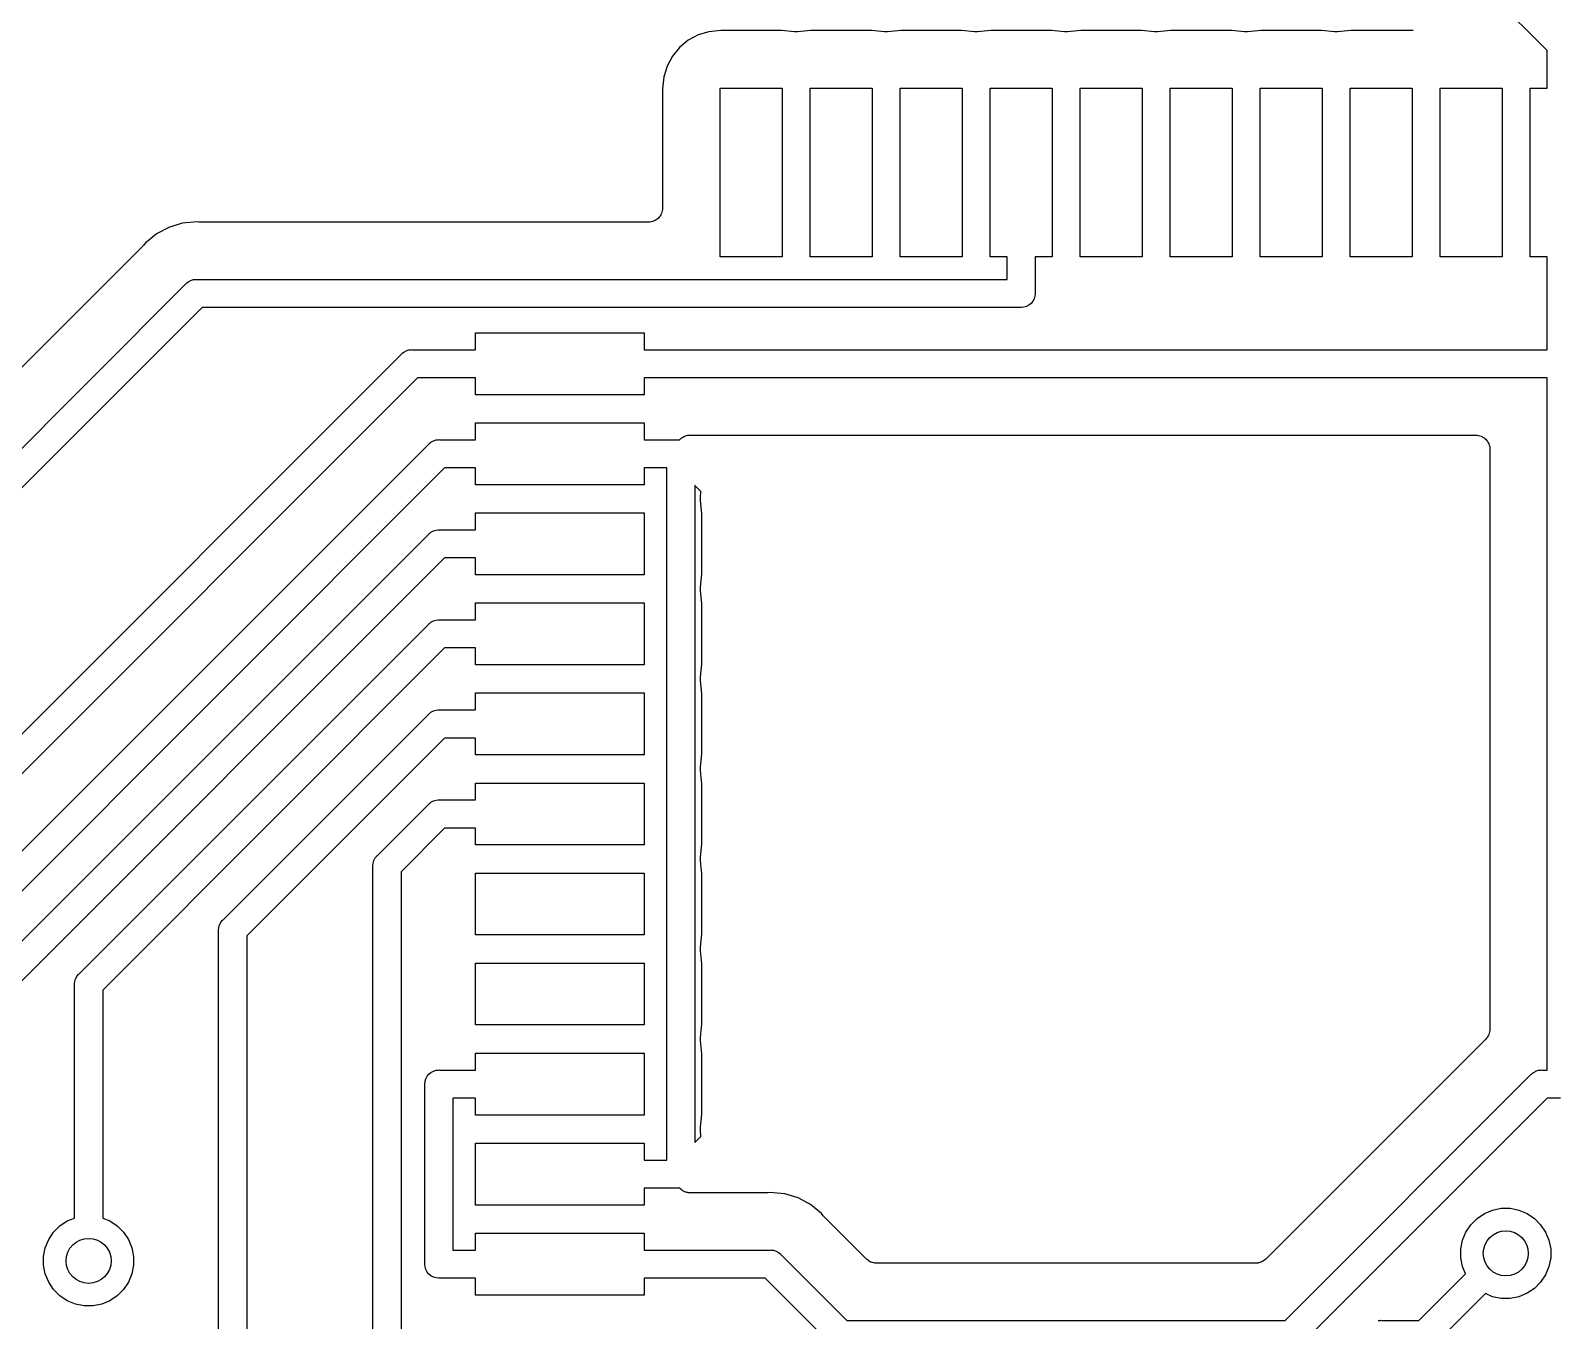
# Model space of a CAD drawing. Extents: x 123.4 to 173.6, y -130.1 to -79.9.
# Drawn here: x 135.05 to 148.58, y -109.5 to -98.04 of the extents above; entities that cross this region are included whole.
import ezdxf

# ---------------------------------------------------------------- set-up
doc = ezdxf.new("R2010")
doc.units = 0
doc.header["$MEASUREMENT"] = 0
doc.layers.add('BLACK', color=7, linetype='CONTINUOUS')

msp = doc.modelspace()

# ---------------------------------------------------------------- linework, layer by layer
at = {"layer": 'BLACK', "linetype": 'CONTINUOUS'}
for p, q in [((148.527, -98.2173), (147.344, -97.0339)), ((140.893, -98.1256), (140.816, -98.1891)), ((140.982, -98.0784), (140.893, -98.1256)), ((141.077, -98.0494), (140.982, -98.0784)), ((141.183, -98.0389), (141.077, -98.0494)), ((141.721, -98.0389), (141.183, -98.0389)), ((141.837, -98.0504), (141.721, -98.0389)), ((141.838, -98.0506), (141.837, -98.0504)), ((141.839, -98.0506), (141.838, -98.0506)), ((141.839, -98.0507), (141.839, -98.0506)), ((141.851, -98.0507), (141.839, -98.0507)), ((141.863, -98.0509), (141.851, -98.0507)), ((141.864, -98.0508), (141.863, -98.0509)), ((141.865, -98.0505), (141.864, -98.0508)), ((141.864, -98.0508), (141.864, -98.0508)), ((141.983, -98.0389), (141.865, -98.0505)), ((142.521, -98.0389), (141.983, -98.0389)), ((142.637, -98.0504), (142.521, -98.0389)), ((142.638, -98.0506), (142.637, -98.0504)), ((142.639, -98.0506), (142.638, -98.0506)), ((142.639, -98.0507), (142.639, -98.0506)), ((142.651, -98.0507), (142.639, -98.0507)), ((142.663, -98.0509), (142.651, -98.0507)), ((142.664, -98.0508), (142.663, -98.0509)), ((142.665, -98.0505), (142.664, -98.0508)), ((142.664, -98.0508), (142.664, -98.0508)), ((142.783, -98.0389), (142.665, -98.0505)), ((143.321, -98.0389), (142.783, -98.0389)), ((143.437, -98.0504), (143.321, -98.0389)), ((143.438, -98.0506), (143.437, -98.0504)), ((143.439, -98.0506), (143.438, -98.0506)), ((143.439, -98.0507), (143.439, -98.0506)), ((143.451, -98.0507), (143.439, -98.0507)), ((143.463, -98.0509), (143.451, -98.0507)), ((143.464, -98.0508), (143.463, -98.0509)), ((143.465, -98.0505), (143.464, -98.0508)), ((143.464, -98.0508), (143.464, -98.0508)), ((143.583, -98.0389), (143.465, -98.0505)), ((144.121, -98.0389), (143.583, -98.0389)), ((144.237, -98.0504), (144.121, -98.0389)), ((144.238, -98.0506), (144.237, -98.0504)), ((144.239, -98.0506), (144.238, -98.0506)), ((144.239, -98.0507), (144.239, -98.0506)), ((144.251, -98.0507), (144.239, -98.0507)), ((144.263, -98.0509), (144.251, -98.0507)), ((144.264, -98.0508), (144.263, -98.0509)), ((144.265, -98.0505), (144.264, -98.0508)), ((144.264, -98.0508), (144.264, -98.0508)), ((144.383, -98.0389), (144.265, -98.0505)), ((144.921, -98.0389), (144.383, -98.0389)), ((145.037, -98.0504), (144.921, -98.0389)), ((145.038, -98.0506), (145.037, -98.0504)), ((145.039, -98.0506), (145.038, -98.0506)), ((145.039, -98.0507), (145.039, -98.0506)), ((145.051, -98.0507), (145.039, -98.0507)), ((145.063, -98.0509), (145.051, -98.0507)), ((145.064, -98.0508), (145.063, -98.0509)), ((145.065, -98.0505), (145.064, -98.0508)), ((145.064, -98.0508), (145.064, -98.0508)), ((145.183, -98.0389), (145.065, -98.0505)), ((145.721, -98.0389), (145.183, -98.0389)), ((145.837, -98.0504), (145.721, -98.0389)), ((145.838, -98.0506), (145.837, -98.0504)), ((145.839, -98.0506), (145.838, -98.0506)), ((145.839, -98.0507), (145.839, -98.0506)), ((145.851, -98.0507), (145.839, -98.0507)), ((145.863, -98.0509), (145.851, -98.0507)), ((145.864, -98.0508), (145.863, -98.0509)), ((145.865, -98.0505), (145.864, -98.0508)), ((145.864, -98.0508), (145.864, -98.0508)), ((145.983, -98.0389), (145.865, -98.0505)), ((146.521, -98.0389), (145.983, -98.0389)), ((146.637, -98.0504), (146.521, -98.0389)), ((146.638, -98.0506), (146.637, -98.0504)), ((146.639, -98.0506), (146.638, -98.0506)), ((146.639, -98.0507), (146.639, -98.0506)), ((146.651, -98.0507), (146.639, -98.0507)), ((146.663, -98.0509), (146.651, -98.0507)), ((146.664, -98.0508), (146.663, -98.0509)), ((146.665, -98.0505), (146.664, -98.0508)), ((146.664, -98.0508), (146.664, -98.0508)), ((146.783, -98.0389), (146.665, -98.0505)), ((147.324, -98.0389), (146.783, -98.0389)), ((147.336, -98.0377), (147.324, -98.0389)), ((140.753, -98.2664), (140.705, -98.3547)), ((140.816, -98.1891), (140.753, -98.2664)), ((148.527, -98.55), (148.527, -98.2173)), ((140.705, -98.3547), (140.676, -98.4504)), ((140.676, -98.4504), (140.666, -98.5562)), ((141.177, -100.05), (141.177, -98.55)), ((141.177, -98.55), (141.727, -98.55)), ((141.727, -98.55), (141.727, -100.05)), ((141.977, -100.05), (141.977, -98.55)), ((141.977, -98.55), (142.527, -98.55)), ((142.527, -98.55), (142.527, -100.05)), ((142.777, -100.05), (142.777, -98.55)), ((142.777, -98.55), (143.327, -98.55)), ((143.327, -98.55), (143.327, -100.05)), ((143.577, -100.05), (143.577, -98.55)), ((143.577, -98.55), (144.127, -98.55)), ((144.127, -98.55), (144.127, -100.05)), ((144.377, -100.05), (144.377, -98.55)), ((144.377, -98.55), (144.927, -98.55)), ((144.927, -98.55), (144.927, -100.05)), ((145.177, -100.05), (145.177, -98.55)), ((145.177, -98.55), (145.727, -98.55)), ((145.727, -98.55), (145.727, -100.05)), ((145.977, -100.05), (145.977, -98.55)), ((145.977, -98.55), (146.527, -98.55)), ((146.527, -98.55), (146.527, -100.05)), ((146.777, -100.05), (146.777, -98.55)), ((146.777, -98.55), (147.327, -98.55)), ((147.327, -98.55), (147.327, -100.05)), ((147.577, -100.05), (147.577, -98.55)), ((147.577, -98.55), (148.127, -98.55)), ((148.127, -98.55), (148.127, -100.05)), ((148.377, -100.05), (148.377, -98.55)), ((148.377, -98.55), (148.527, -98.55)), ((140.666, -98.5562), (140.666, -99.6153)), ((140.665, -99.629), (140.663, -99.6408)), ((140.666, -99.6171), (140.665, -99.629)), ((140.666, -99.6153), (140.666, -99.6162)), ((140.666, -99.6162), (140.666, -99.6162)), ((140.666, -99.6162), (140.666, -99.6162)), ((140.666, -99.6162), (140.666, -99.6171)), ((136.396, -99.7515), (136.277, -99.7877)), ((136.495, -99.7417), (136.396, -99.7515)), ((136.52, -99.7392), (136.495, -99.7417)), ((136.495, -99.7417), (136.495, -99.7417)), ((136.545, -99.7417), (136.52, -99.7392)), ((136.55, -99.7417), (136.545, -99.7417)), ((136.556, -99.7423), (136.55, -99.7417)), ((136.557, -99.7423), (136.556, -99.7423)), ((140.539, -99.7423), (136.557, -99.7423)), ((140.551, -99.7411), (140.539, -99.7423)), ((140.563, -99.74), (140.551, -99.7411)), ((140.564, -99.7399), (140.563, -99.7399)), ((140.563, -99.7399), (140.563, -99.74)), ((140.575, -99.7364), (140.564, -99.7399)), ((140.587, -99.7331), (140.575, -99.7364)), ((140.598, -99.7271), (140.587, -99.7327)), ((140.587, -99.7327), (140.587, -99.7328)), ((140.587, -99.7328), (140.587, -99.7331)), ((140.608, -99.7216), (140.598, -99.7271)), ((140.609, -99.7213), (140.608, -99.7216)), ((140.618, -99.7135), (140.609, -99.7211)), ((140.609, -99.7211), (140.609, -99.7213)), ((140.628, -99.706), (140.618, -99.7135)), ((140.636, -99.6962), (140.628, -99.7054)), ((140.628, -99.7054), (140.628, -99.7057)), ((140.628, -99.7057), (140.628, -99.706)), ((140.644, -99.6871), (140.636, -99.6962)), ((140.65, -99.6758), (140.644, -99.6863)), ((140.644, -99.6863), (140.644, -99.6867)), ((140.644, -99.6867), (140.644, -99.6871)), ((140.656, -99.6653), (140.65, -99.6758)), ((140.66, -99.6531), (140.656, -99.6645)), ((140.656, -99.6645), (140.656, -99.6649)), ((140.656, -99.6649), (140.656, -99.6653)), ((140.663, -99.6417), (140.66, -99.6531)), ((140.663, -99.6408), (140.663, -99.6413)), ((140.663, -99.6413), (140.663, -99.6417)), ((136.167, -99.8464), (136.093, -99.9071)), ((136.277, -99.7877), (136.167, -99.8464)), ((136.046, -99.9541), (134.696, -101.304)), ((136.049, -99.95), (136.046, -99.9541)), ((136.053, -99.9462), (136.049, -99.95)), ((136.054, -99.9449), (136.053, -99.9462)), ((136.07, -99.9255), (136.054, -99.9449)), ((136.093, -99.9071), (136.07, -99.9255)), ((141.727, -100.05), (141.177, -100.05)), ((142.527, -100.05), (141.977, -100.05)), ((143.327, -100.05), (142.777, -100.05)), ((143.727, -100.05), (143.577, -100.05)), ((143.727, -100.25), (143.727, -100.05)), ((144.127, -100.05), (143.977, -100.05)), ((143.977, -100.05), (143.977, -100.369)), ((144.927, -100.05), (144.377, -100.05)), ((145.727, -100.05), (145.177, -100.05)), ((146.527, -100.05), (145.977, -100.05)), ((147.327, -100.05), (146.777, -100.05)), ((148.127, -100.05), (147.577, -100.05)), ((148.527, -100.05), (148.377, -100.05)), ((148.527, -100.369), (148.527, -100.05)), ((134.384, -102.335), (136.427, -100.291)), ((136.427, -100.291), (136.431, -100.286)), ((136.431, -100.286), (136.437, -100.282)), ((136.437, -100.282), (136.45, -100.271)), ((136.45, -100.271), (136.472, -100.259)), ((136.472, -100.259), (136.477, -100.258)), ((136.477, -100.258), (136.495, -100.252)), ((136.495, -100.252), (136.514, -100.25)), ((136.514, -100.25), (136.514, -100.25)), ((136.514, -100.25), (136.52, -100.25)), ((136.52, -100.25), (136.526, -100.25)), ((136.526, -100.25), (143.727, -100.25)), ((143.956, -100.445), (143.941, -100.464)), ((143.968, -100.423), (143.956, -100.445)), ((143.975, -100.4), (143.968, -100.423)), ((143.977, -100.381), (143.975, -100.4)), ((143.977, -100.369), (143.978, -100.375)), ((143.978, -100.375), (143.977, -100.381)), ((148.527, -100.875), (148.527, -100.369)), ((136.572, -100.5), (134.528, -102.544)), ((143.846, -100.5), (136.572, -100.5)), ((143.852, -100.501), (143.846, -100.5)), ((143.877, -100.498), (143.852, -100.501)), ((143.9, -100.491), (143.877, -100.498)), ((143.922, -100.48), (143.9, -100.491)), ((143.941, -100.464), (143.922, -100.48)), ((139.002, -100.875), (139.002, -100.725)), ((139.002, -100.725), (140.502, -100.725)), ((140.502, -100.725), (140.502, -100.875)), ((134.384, -104.875), (138.343, -100.916)), ((138.343, -100.916), (138.346, -100.911)), ((138.346, -100.911), (138.351, -100.907)), ((138.351, -100.907), (138.366, -100.896)), ((138.351, -100.907), (138.351, -100.907)), ((138.366, -100.896), (138.387, -100.884)), ((138.366, -100.896), (138.366, -100.896)), ((138.366, -100.896), (138.366, -100.896)), ((138.387, -100.884), (138.411, -100.877)), ((138.411, -100.877), (138.429, -100.875)), ((138.429, -100.875), (138.435, -100.874)), ((138.429, -100.875), (138.429, -100.875)), ((138.435, -100.874), (138.441, -100.875)), ((138.441, -100.875), (139.002, -100.875)), ((140.502, -100.875), (148.527, -100.875)), ((138.487, -101.125), (134.528, -105.084)), ((139.002, -101.125), (138.487, -101.125)), ((139.002, -101.275), (139.002, -101.125)), ((148.527, -101.125), (140.502, -101.125)), ((140.502, -101.125), (140.502, -101.275)), ((148.527, -107.275), (148.527, -101.125)), ((140.502, -101.275), (139.002, -101.275)), ((139.002, -101.675), (139.002, -101.525)), ((139.002, -101.525), (140.502, -101.525)), ((140.502, -101.525), (140.502, -101.675)), ((140.815, -101.675), (140.831, -101.662)), ((140.831, -101.662), (140.833, -101.661)), ((140.833, -101.661), (140.837, -101.658)), ((140.837, -101.658), (140.842, -101.654)), ((140.842, -101.654), (140.848, -101.651)), ((140.848, -101.651), (140.854, -101.647)), ((140.854, -101.647), (140.859, -101.645)), ((140.859, -101.645), (140.864, -101.643)), ((140.864, -101.643), (140.87, -101.641)), ((140.87, -101.641), (140.877, -101.638)), ((140.877, -101.638), (140.882, -101.637)), ((140.882, -101.637), (140.887, -101.635)), ((140.887, -101.635), (140.894, -101.635)), ((140.894, -101.635), (140.901, -101.633)), ((140.901, -101.633), (140.906, -101.634)), ((140.906, -101.634), (140.912, -101.633)), ((140.912, -101.633), (147.892, -101.633)), ((147.892, -101.633), (147.893, -101.633)), ((147.893, -101.633), (147.893, -101.633)), ((147.893, -101.633), (147.893, -101.633)), ((147.893, -101.633), (147.894, -101.633)), ((147.894, -101.633), (147.906, -101.634)), ((147.906, -101.634), (147.918, -101.636)), ((147.918, -101.636), (147.918, -101.636)), ((147.918, -101.636), (147.918, -101.636)), ((147.918, -101.636), (147.93, -101.639)), ((147.93, -101.639), (147.941, -101.643)), ((147.941, -101.643), (147.942, -101.643)), ((147.942, -101.643), (147.942, -101.643)), ((147.942, -101.643), (147.952, -101.649)), ((147.952, -101.649), (147.963, -101.655)), ((147.963, -101.655), (147.963, -101.655)), ((147.963, -101.655), (147.964, -101.655)), ((147.964, -101.655), (147.973, -101.663)), ((147.973, -101.663), (147.982, -101.671)), ((134.06, -106.24), (138.584, -101.716)), ((138.584, -101.716), (138.588, -101.711)), ((138.588, -101.711), (138.607, -101.696)), ((138.607, -101.696), (138.629, -101.684)), ((138.629, -101.684), (138.652, -101.677)), ((138.652, -101.677), (138.671, -101.675)), ((138.671, -101.675), (138.677, -101.674)), ((138.671, -101.675), (138.671, -101.675)), ((138.677, -101.674), (138.683, -101.675)), ((138.683, -101.675), (139.002, -101.675)), ((140.502, -101.675), (140.815, -101.675)), ((147.982, -101.671), (147.982, -101.671)), ((147.982, -101.671), (147.983, -101.671)), ((147.983, -101.671), (147.99, -101.68)), ((147.99, -101.68), (147.998, -101.69)), ((147.998, -101.69), (147.998, -101.69)), ((147.998, -101.69), (147.998, -101.69)), ((147.998, -101.69), (148.004, -101.701)), ((148.004, -101.701), (148.009, -101.712)), ((148.009, -101.712), (148.01, -101.712)), ((148.01, -101.712), (148.01, -101.712)), ((148.01, -101.712), (148.013, -101.724)), ((148.013, -101.724), (148.017, -101.735)), ((148.017, -101.735), (148.017, -101.736)), ((148.017, -101.736), (148.017, -101.736)), ((148.017, -101.736), (148.018, -101.748)), ((148.018, -101.748), (148.019, -101.76)), ((148.019, -101.76), (148.019, -106.91)), ((138.728, -101.925), (134.205, -106.449)), ((139.002, -101.925), (138.728, -101.925)), ((139.002, -102.075), (139.002, -101.925)), ((140.702, -101.925), (140.502, -101.925)), ((140.502, -101.925), (140.502, -102.075)), ((140.702, -108.075), (140.702, -101.925)), ((140.502, -102.075), (139.002, -102.075)), ((140.954, -102.082), (140.952, -102.08)), ((140.952, -102.08), (140.952, -107.92)), ((140.955, -102.083), (140.954, -102.082)), ((141.006, -102.134), (140.955, -102.083)), ((141.001, -102.189), (141.006, -102.134)), ((141.001, -102.199), (141.001, -102.189)), ((141.001, -102.21), (141.001, -102.199)), ((139.002, -102.475), (139.002, -102.325)), ((139.002, -102.325), (140.502, -102.325)), ((140.502, -102.325), (140.502, -102.875)), ((141.001, -102.212), (141.001, -102.21)), ((141.001, -102.213), (141.001, -102.212)), ((141.002, -102.215), (141.001, -102.213)), ((141.013, -102.331), (141.002, -102.215)), ((141.013, -102.869), (141.013, -102.331)), ((138.629, -102.484), (138.652, -102.477)), ((138.652, -102.477), (138.671, -102.475)), ((138.671, -102.475), (138.677, -102.474)), ((138.671, -102.475), (138.671, -102.475)), ((138.677, -102.474), (138.683, -102.475)), ((138.683, -102.475), (139.002, -102.475)), ((134.649, -106.451), (138.584, -102.516)), ((138.584, -102.516), (138.588, -102.511)), ((138.588, -102.511), (138.593, -102.507)), ((138.593, -102.507), (138.607, -102.496)), ((138.593, -102.507), (138.593, -102.507)), ((138.607, -102.496), (138.629, -102.484)), ((138.607, -102.496), (138.607, -102.496)), ((138.607, -102.496), (138.607, -102.496)), ((138.728, -102.725), (134.858, -106.596)), ((139.002, -102.725), (138.728, -102.725)), ((139.002, -102.875), (139.002, -102.725)), ((140.502, -102.875), (139.002, -102.875)), ((141.002, -102.985), (141.013, -102.869)), ((141.001, -102.986), (141.002, -102.985)), ((141.001, -102.987), (141.001, -102.986)), ((141.001, -102.999), (141.001, -102.987)), ((141.001, -102.987), (141.001, -102.987)), ((141.001, -103.011), (141.001, -102.999)), ((141.001, -103.012), (141.001, -103.011)), ((141.001, -103.013), (141.001, -103.012)), ((141.001, -103.012), (141.001, -103.012)), ((141.013, -103.131), (141.001, -103.013)), ((139.002, -103.275), (139.002, -103.125)), ((139.002, -103.125), (140.502, -103.125)), ((140.502, -103.125), (140.502, -103.675)), ((141.013, -103.669), (141.013, -103.131)), ((138.607, -103.296), (138.629, -103.284)), ((138.629, -103.284), (138.652, -103.277)), ((138.652, -103.277), (138.671, -103.275)), ((138.671, -103.275), (138.677, -103.274)), ((138.671, -103.275), (138.671, -103.275)), ((138.677, -103.274), (138.683, -103.275)), ((138.683, -103.275), (139.002, -103.275)), ((135.479, -106.42), (138.584, -103.316)), ((138.584, -103.316), (138.588, -103.311)), ((138.588, -103.311), (138.593, -103.307)), ((138.593, -103.307), (138.607, -103.296)), ((138.728, -103.525), (135.689, -106.565)), ((139.002, -103.525), (138.728, -103.525)), ((139.002, -103.675), (139.002, -103.525)), ((140.502, -103.675), (139.002, -103.675)), ((141.002, -103.785), (141.013, -103.669)), ((141.001, -103.786), (141.002, -103.785)), ((141.001, -103.787), (141.001, -103.786)), ((141.001, -103.799), (141.001, -103.787)), ((141.001, -103.787), (141.001, -103.787)), ((141.001, -103.811), (141.001, -103.799)), ((141.001, -103.812), (141.001, -103.811)), ((141.001, -103.813), (141.001, -103.812)), ((141.001, -103.812), (141.001, -103.812)), ((141.013, -103.931), (141.001, -103.813)), ((139.002, -104.075), (139.002, -103.925)), ((139.002, -103.925), (140.502, -103.925)), ((140.502, -103.925), (140.502, -104.475)), ((141.013, -104.469), (141.013, -103.931)), ((138.594, -104.106), (138.607, -104.096)), ((138.607, -104.096), (138.629, -104.084)), ((138.629, -104.084), (138.652, -104.077)), ((138.652, -104.077), (138.671, -104.075)), ((138.671, -104.075), (138.677, -104.074)), ((138.671, -104.075), (138.671, -104.075)), ((138.677, -104.074), (138.683, -104.075)), ((138.683, -104.075), (139.002, -104.075)), ((136.76, -105.94), (138.584, -104.116)), ((138.584, -104.116), (138.588, -104.111)), ((138.588, -104.111), (138.594, -104.106)), ((138.728, -104.325), (136.969, -106.084)), ((139.002, -104.325), (138.728, -104.325)), ((139.002, -104.475), (139.002, -104.325)), ((140.502, -104.475), (139.002, -104.475)), ((141.002, -104.585), (141.013, -104.469)), ((141.001, -104.586), (141.002, -104.585)), ((141.001, -104.587), (141.001, -104.586)), ((141.001, -104.599), (141.001, -104.587)), ((141.001, -104.587), (141.001, -104.587)), ((141.001, -104.611), (141.001, -104.599)), ((141.001, -104.612), (141.001, -104.611)), ((141.001, -104.613), (141.001, -104.612)), ((141.001, -104.612), (141.001, -104.612)), ((141.013, -104.731), (141.001, -104.613)), ((139.002, -104.875), (139.002, -104.725)), ((139.002, -104.725), (140.502, -104.725)), ((140.502, -104.725), (140.502, -105.275)), ((141.013, -105.269), (141.013, -104.731)), ((138.584, -104.916), (138.588, -104.911)), ((138.588, -104.911), (138.599, -104.902)), ((138.599, -104.902), (138.607, -104.896)), ((138.607, -104.896), (138.629, -104.884)), ((138.629, -104.884), (138.652, -104.877)), ((138.652, -104.877), (138.671, -104.875)), ((138.671, -104.875), (138.677, -104.874)), ((138.671, -104.875), (138.671, -104.875)), ((138.677, -104.874), (138.683, -104.875)), ((138.683, -104.875), (139.002, -104.875)), ((138.132, -105.368), (138.584, -104.916)), ((138.728, -105.125), (138.341, -105.513)), ((139.002, -105.125), (138.728, -105.125)), ((139.002, -105.275), (139.002, -105.125)), ((140.502, -105.275), (139.002, -105.275)), ((141.002, -105.385), (141.013, -105.269)), ((138.09, -105.461), (138.092, -105.437)), ((138.092, -105.437), (138.1, -105.413)), ((138.1, -105.413), (138.111, -105.391)), ((138.111, -105.391), (138.123, -105.377)), ((138.123, -105.377), (138.127, -105.372)), ((138.123, -105.377), (138.123, -105.377)), ((138.127, -105.372), (138.132, -105.368)), ((141.001, -105.386), (141.002, -105.385)), ((141.001, -105.387), (141.001, -105.386)), ((141.001, -105.399), (141.001, -105.387)), ((141.001, -105.387), (141.001, -105.387)), ((141.001, -105.411), (141.001, -105.399)), ((141.001, -105.412), (141.001, -105.411)), ((141.001, -105.413), (141.001, -105.412)), ((141.001, -105.412), (141.001, -105.412)), ((141.013, -105.531), (141.001, -105.413)), ((138.091, -105.467), (138.09, -105.461)), ((138.091, -112.693), (138.091, -105.467)), ((138.341, -105.513), (138.341, -112.738)), ((139.002, -106.075), (139.002, -105.525)), ((139.002, -105.525), (140.502, -105.525)), ((140.502, -105.525), (140.502, -106.075)), ((141.013, -106.069), (141.013, -105.531)), ((136.721, -106.008), (136.728, -105.984)), ((136.728, -105.984), (136.74, -105.963)), ((136.74, -105.963), (136.752, -105.948)), ((136.752, -105.948), (136.755, -105.944)), ((136.752, -105.948), (136.752, -105.948)), ((136.755, -105.944), (136.76, -105.94)), ((136.719, -106.032), (136.721, -106.008)), ((136.719, -106.039), (136.719, -106.032)), ((136.719, -111.524), (136.719, -106.039)), ((136.969, -106.084), (136.969, -111.57)), ((140.502, -106.075), (139.002, -106.075)), ((141.002, -106.185), (141.013, -106.069)), ((141.001, -106.186), (141.002, -106.185)), ((141.001, -106.187), (141.001, -106.186)), ((141.001, -106.199), (141.001, -106.187)), ((141.001, -106.187), (141.001, -106.187)), ((141.001, -106.211), (141.001, -106.199)), ((141.001, -106.212), (141.001, -106.211)), ((141.001, -106.213), (141.001, -106.212)), ((141.001, -106.212), (141.001, -106.212)), ((141.013, -106.331), (141.001, -106.213)), ((139.002, -106.875), (139.002, -106.325)), ((139.002, -106.325), (140.502, -106.325)), ((140.502, -106.325), (140.502, -106.875)), ((141.013, -106.869), (141.013, -106.331)), ((135.438, -106.513), (135.439, -106.507)), ((135.439, -106.519), (135.438, -106.513)), ((135.439, -106.507), (135.44, -106.489)), ((135.439, -106.507), (135.439, -106.507)), ((135.439, -108.59), (135.439, -106.519)), ((135.44, -106.489), (135.447, -106.465)), ((135.447, -106.465), (135.459, -106.443)), ((135.459, -106.443), (135.475, -106.424)), ((135.475, -106.424), (135.479, -106.42)), ((135.689, -106.565), (135.689, -108.59)), ((140.502, -106.875), (139.002, -106.875)), ((141.002, -106.985), (141.013, -106.869)), ((148.016, -106.936), (148.013, -106.947)), ((148.018, -106.923), (148.016, -106.935)), ((148.016, -106.935), (148.016, -106.936)), ((148.016, -106.936), (148.016, -106.936)), ((148.019, -106.912), (148.018, -106.923)), ((148.019, -106.91), (148.019, -106.91)), ((148.019, -106.91), (148.019, -106.91)), ((148.019, -106.91), (148.019, -106.91)), ((148.019, -106.91), (148.019, -106.912)), ((141.001, -106.986), (141.002, -106.985)), ((141.001, -106.987), (141.001, -106.986)), ((141.001, -106.999), (141.001, -106.987)), ((141.001, -106.987), (141.001, -106.987)), ((141.001, -107.011), (141.001, -106.999)), ((141.001, -107.012), (141.001, -107.011)), ((141.001, -107.013), (141.001, -107.012)), ((141.001, -107.012), (141.001, -107.012)), ((141.013, -107.131), (141.001, -107.013)), ((147.982, -107), (146.027, -108.955)), ((147.989, -106.991), (147.982, -107)), ((147.997, -106.982), (147.989, -106.991)), ((147.998, -106.981), (147.997, -106.981)), ((147.997, -106.981), (147.997, -106.982)), ((148.003, -106.97), (147.998, -106.981)), ((148.009, -106.96), (148.003, -106.97)), ((148.013, -106.947), (148.009, -106.959)), ((148.009, -106.959), (148.009, -106.959)), ((148.009, -106.959), (148.009, -106.96)), ((139.002, -107.275), (139.002, -107.125)), ((139.002, -107.125), (140.502, -107.125)), ((140.502, -107.125), (140.502, -107.675)), ((141.013, -107.669), (141.013, -107.131)), ((138.554, -107.375), (138.561, -107.352)), ((138.561, -107.352), (138.572, -107.33)), ((138.572, -107.33), (138.588, -107.311)), ((138.588, -107.311), (138.607, -107.296)), ((138.607, -107.296), (138.629, -107.284)), ((138.629, -107.284), (138.652, -107.277)), ((138.652, -107.277), (138.671, -107.275)), ((138.671, -107.275), (138.677, -107.274)), ((138.671, -107.275), (138.671, -107.275)), ((138.677, -107.274), (138.683, -107.275)), ((138.683, -107.275), (139.002, -107.275)), ((146.2, -109.5), (148.384, -107.316)), ((148.384, -107.316), (148.388, -107.311)), ((148.388, -107.311), (148.397, -107.304)), ((148.397, -107.304), (148.407, -107.296)), ((148.407, -107.296), (148.429, -107.284)), ((148.429, -107.284), (148.431, -107.283)), ((148.431, -107.283), (148.452, -107.277)), ((148.452, -107.277), (148.471, -107.275)), ((148.471, -107.275), (148.477, -107.274)), ((148.471, -107.275), (148.471, -107.275)), ((148.477, -107.274), (148.483, -107.275)), ((148.483, -107.275), (148.527, -107.275)), ((138.551, -107.4), (138.554, -107.375)), ((138.552, -107.406), (138.551, -107.4)), ((138.552, -108.994), (138.552, -107.406)), ((139.002, -107.525), (138.802, -107.525)), ((138.802, -107.525), (138.802, -108.875)), ((139.002, -107.675), (139.002, -107.525)), ((148.528, -107.525), (146.377, -109.676)), ((148.646, -107.525), (148.528, -107.525)), ((140.502, -107.675), (139.002, -107.675)), ((141.002, -107.783), (141.013, -107.669)), ((140.955, -107.917), (141.006, -107.866)), ((141.001, -107.785), (141.002, -107.783)), ((141.001, -107.786), (141.001, -107.785)), ((141.001, -107.788), (141.001, -107.786)), ((141.001, -107.799), (141.001, -107.788)), ((141.001, -107.81), (141.001, -107.799)), ((141.001, -107.811), (141.001, -107.81)), ((141.006, -107.866), (141.001, -107.811)), ((139.002, -108.475), (139.002, -107.925)), ((139.002, -107.925), (140.502, -107.925)), ((140.502, -107.925), (140.502, -108.075)), ((140.952, -107.92), (140.955, -107.917)), ((140.502, -108.075), (140.702, -108.075)), ((140.815, -108.325), (140.502, -108.325)), ((140.502, -108.325), (140.502, -108.475)), ((140.831, -108.338), (140.815, -108.325)), ((140.836, -108.341), (140.831, -108.338)), ((140.84, -108.345), (140.836, -108.341)), ((140.846, -108.348), (140.84, -108.345)), ((140.852, -108.352), (140.846, -108.348)), ((140.857, -108.354), (140.852, -108.352)), ((140.862, -108.357), (140.857, -108.354)), ((140.869, -108.359), (140.862, -108.357)), ((140.875, -108.361), (140.869, -108.359)), ((140.88, -108.363), (140.875, -108.361)), ((140.886, -108.364), (140.88, -108.363)), ((140.892, -108.365), (140.886, -108.364)), ((140.899, -108.366), (140.892, -108.365)), ((140.905, -108.366), (140.899, -108.366)), ((140.91, -108.367), (140.905, -108.366)), ((140.912, -108.367), (140.91, -108.367)), ((141.59, -108.367), (140.912, -108.367)), ((141.595, -108.366), (141.59, -108.367)), ((141.601, -108.367), (141.595, -108.366)), ((141.602, -108.366), (141.601, -108.367)), ((141.627, -108.364), (141.602, -108.366)), ((141.652, -108.366), (141.627, -108.364)), ((141.751, -108.376), (141.652, -108.366)), ((141.652, -108.366), (141.652, -108.366)), ((141.871, -108.412), (141.751, -108.376)), ((141.981, -108.471), (141.871, -108.412)), ((140.502, -108.475), (139.002, -108.475)), ((142.077, -108.55), (141.981, -108.471)), ((142.093, -108.57), (142.077, -108.55)), ((142.097, -108.573), (142.093, -108.57)), ((147.905, -108.594), (147.97, -108.55)), ((147.97, -108.55), (148.043, -108.52)), ((148.043, -108.52), (148.12, -108.504)), ((148.12, -108.504), (148.199, -108.504)), ((148.199, -108.504), (148.276, -108.52)), ((148.276, -108.52), (148.349, -108.55)), ((148.349, -108.55), (148.415, -108.594)), ((135.253, -108.716), (135.309, -108.66)), ((135.309, -108.66), (135.374, -108.616)), ((135.374, -108.616), (135.439, -108.59)), ((135.689, -108.59), (135.753, -108.616)), ((135.753, -108.616), (135.818, -108.66)), ((135.818, -108.66), (135.874, -108.716)), ((142.1, -108.578), (142.097, -108.573)), ((142.101, -108.579), (142.1, -108.578)), ((142.477, -108.955), (142.101, -108.579)), ((147.805, -108.715), (147.849, -108.65)), ((147.849, -108.65), (147.905, -108.594)), ((148.415, -108.594), (148.47, -108.65)), ((148.47, -108.65), (148.514, -108.715)), ((135.179, -108.854), (135.209, -108.781)), ((135.209, -108.781), (135.253, -108.716)), ((135.874, -108.716), (135.918, -108.781)), ((135.918, -108.781), (135.948, -108.854)), ((139.002, -108.875), (139.002, -108.725)), ((139.002, -108.725), (140.502, -108.725)), ((140.502, -108.725), (140.502, -108.875)), ((147.76, -108.865), (147.775, -108.788)), ((147.775, -108.788), (147.805, -108.715)), ((148.514, -108.715), (148.544, -108.788)), ((148.544, -108.788), (148.56, -108.865)), ((135.163, -108.931), (135.179, -108.854)), ((135.163, -109.01), (135.163, -108.931)), ((135.948, -108.854), (135.963, -108.931)), ((135.963, -108.931), (135.963, -109.01)), ((138.802, -108.875), (139.002, -108.875)), ((140.502, -108.875), (141.621, -108.875)), ((141.621, -108.875), (141.627, -108.874)), ((141.627, -108.874), (141.633, -108.875)), ((141.633, -108.875), (141.633, -108.875)), ((141.633, -108.875), (141.652, -108.877)), ((141.652, -108.877), (141.675, -108.884)), ((141.675, -108.884), (141.697, -108.896)), ((141.697, -108.896), (141.716, -108.911)), ((141.716, -108.911), (141.72, -108.916)), ((141.72, -108.916), (142.304, -109.5)), ((142.486, -108.962), (142.477, -108.955)), ((142.495, -108.969), (142.486, -108.962)), ((142.496, -108.97), (142.495, -108.969)), ((142.506, -108.976), (142.496, -108.97)), ((142.496, -108.97), (142.496, -108.97)), ((142.517, -108.981), (142.506, -108.976)), ((146.006, -108.971), (145.996, -108.977)), ((146.007, -108.971), (146.006, -108.971)), ((146.017, -108.963), (146.007, -108.97)), ((146.007, -108.97), (146.007, -108.971)), ((146.026, -108.956), (146.017, -108.963)), ((146.027, -108.955), (146.026, -108.956)), ((146.027, -108.955), (146.027, -108.955)), ((146.027, -108.955), (146.027, -108.955)), ((146.027, -108.955), (146.027, -108.955)), ((147.76, -108.944), (147.76, -108.865)), ((147.775, -109.021), (147.76, -108.944)), ((148.56, -108.944), (148.544, -109.021)), ((148.56, -108.865), (148.56, -108.944)), ((135.179, -109.087), (135.163, -109.01)), ((135.209, -109.16), (135.179, -109.087)), ((135.948, -109.087), (135.918, -109.16)), ((135.963, -109.01), (135.948, -109.087)), ((138.551, -109), (138.552, -108.994)), ((138.554, -109.025), (138.551, -109)), ((138.561, -109.048), (138.554, -109.025)), ((138.567, -109.06), (138.561, -109.048)), ((138.572, -109.07), (138.567, -109.06)), ((138.588, -109.089), (138.572, -109.07)), ((138.607, -109.104), (138.588, -109.089)), ((138.629, -109.116), (138.607, -109.104)), ((142.517, -108.982), (142.517, -108.981)), ((142.518, -108.982), (142.517, -108.982)), ((142.529, -108.985), (142.518, -108.982)), ((142.54, -108.989), (142.529, -108.985)), ((142.541, -108.989), (142.54, -108.989)), ((142.542, -108.989), (142.541, -108.989)), ((142.553, -108.99), (142.542, -108.989)), ((142.565, -108.992), (142.553, -108.99)), ((142.566, -108.992), (142.565, -108.992)), ((142.567, -108.992), (142.566, -108.992)), ((142.566, -108.992), (142.566, -108.992)), ((142.566, -108.992), (142.566, -108.992)), ((145.937, -108.992), (142.567, -108.992)), ((145.949, -108.991), (145.937, -108.992)), ((145.961, -108.99), (145.949, -108.991)), ((145.962, -108.989), (145.961, -108.989)), ((145.961, -108.989), (145.961, -108.99)), ((145.973, -108.986), (145.962, -108.989)), ((145.984, -108.983), (145.973, -108.986)), ((145.985, -108.982), (145.984, -108.983)), ((145.986, -108.982), (145.985, -108.982)), ((145.996, -108.977), (145.986, -108.982)), ((147.388, -109.5), (147.802, -109.086)), ((147.802, -109.086), (147.775, -109.021)), ((148.514, -109.094), (148.47, -109.159)), ((148.544, -109.021), (148.514, -109.094)), ((135.253, -109.226), (135.209, -109.16)), ((135.309, -109.281), (135.253, -109.226)), ((135.874, -109.226), (135.818, -109.281)), ((135.918, -109.16), (135.874, -109.226)), ((138.652, -109.123), (138.629, -109.116)), ((138.677, -109.126), (138.652, -109.123)), ((138.683, -109.125), (138.677, -109.126)), ((139.002, -109.125), (138.683, -109.125)), ((139.002, -109.275), (139.002, -109.125)), ((141.576, -109.125), (140.502, -109.125)), ((140.502, -109.125), (140.502, -109.275)), ((142.127, -109.676), (141.576, -109.125)), ((148.415, -109.215), (148.349, -109.259)), ((148.47, -109.159), (148.415, -109.215)), ((135.374, -109.325), (135.309, -109.281)), ((135.447, -109.355), (135.374, -109.325)), ((135.524, -109.371), (135.447, -109.355)), ((135.603, -109.371), (135.524, -109.371)), ((135.68, -109.355), (135.603, -109.371)), ((135.753, -109.325), (135.68, -109.355)), ((135.818, -109.281), (135.753, -109.325)), ((140.502, -109.275), (139.002, -109.275)), ((147.979, -109.262), (147.532, -109.709)), ((148.043, -109.289), (147.979, -109.262)), ((148.12, -109.304), (148.043, -109.289)), ((148.199, -109.304), (148.12, -109.304)), ((148.276, -109.289), (148.199, -109.304)), ((148.349, -109.259), (148.276, -109.289)), ((142.304, -109.5), (146.2, -109.5)), ((147.027, -109.502), (147.046, -109.5)), ((147.046, -109.5), (147.052, -109.499)), ((147.046, -109.5), (147.046, -109.5)), ((147.052, -109.499), (147.058, -109.5)), ((147.058, -109.5), (147.388, -109.5))]:
    msp.add_line(p, q, dxfattribs=at)
at = {"layer": 'BLACK'}
for centre in [(148.16, -108.904), (135.564, -108.971)]:
    msp.add_circle(centre, 0.2, dxfattribs=at)

doc.saveas('drawing.dxf')
